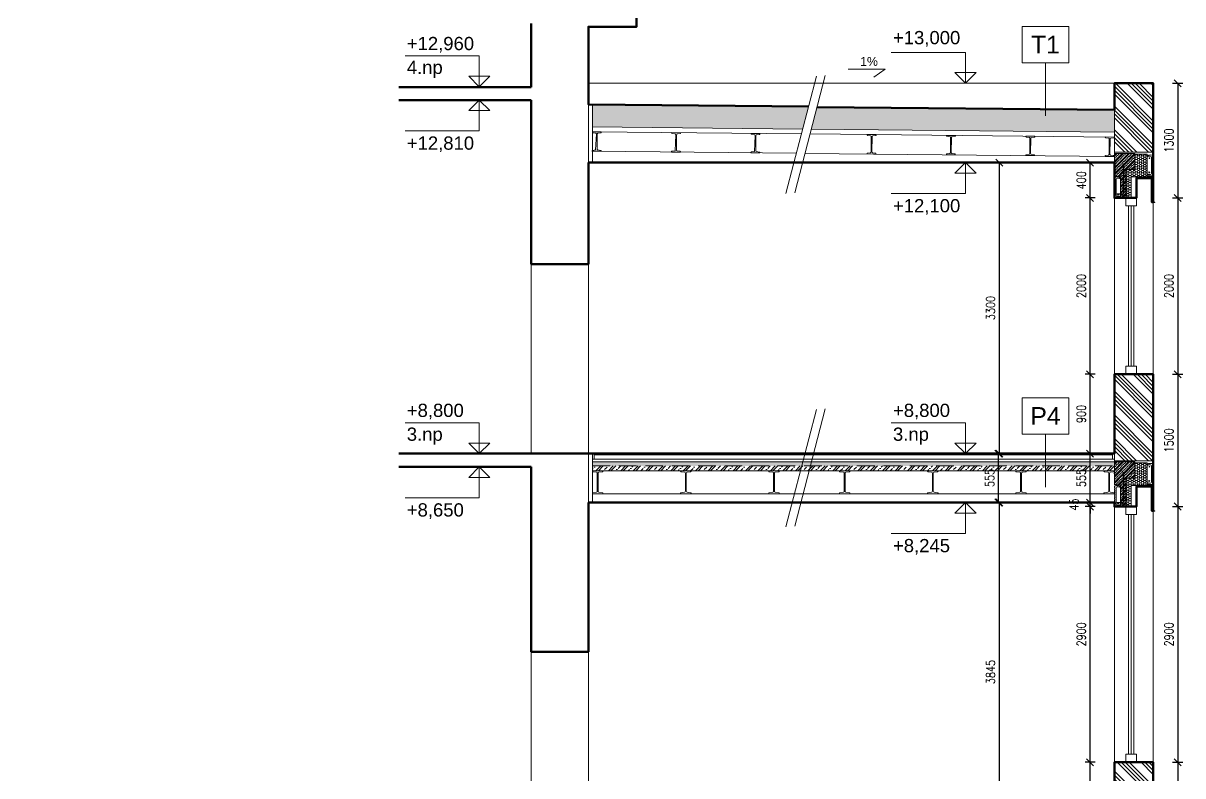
# Model space of a CAD drawing. Header units: millimetres. Extents: x 89194 to 559352, y -753138 to -204019.
# Drawn here: x 180196 to 193348, y -693297 to -684762 of the extents above; entities that cross this region are included whole.
import ezdxf

# ---------------------------------------------------------------- set-up
doc = ezdxf.new("R2010")
doc.units = ezdxf.units.MM
doc.header["$LTSCALE"] = 400
doc.header["$PDMODE"] = 3
doc.linetypes.add('DASHED', pattern=[0.75, 0.5, -0.25])
for name, color, linetype, lineweight in [('RG_koty', 7, 'Continuous', 9), ('RG_Koty_vyskove', 7, 'Continuous', 5), ('RG_koty_výškové', 7, 'Continuous', 9), ('RG_okna', 3, 'Continuous', 9), ('RG_pohled', 200, 'Continuous', 9), ('RG_rozhraní mater', 51, 'Continuous', 9), ('RG_skladby konstrukcí', 5, 'Continuous', 9), ('RG_výrobky zámečník', 6, 'Continuous', 9), ('RG_zdivo nové', 1, 'Continuous', 50), ('RG_zdivo stavajici', 30, 'Continuous', 50), ('RG_čárkovaně', 40, 'DASHED', 9), ('RG_šrafy', 253, 'Continuous', 9)]:
    doc.layers.add(name, color=color, linetype=linetype, lineweight=lineweight)
doc.styles.add('ARIAL', font='Arial.ttf')
doc.styles.add('Arial 100', font='Arial.ttf', dxfattribs={"height": 100})
doc.styles.add('Arial 200', font='Arial.ttf', dxfattribs={"height": 200})
doc.styles.add('Koty', font='romans.shx', dxfattribs={"width": 0.8})
doc.dimstyles.new('RG_50_vnitřní', dxfattribs={"dimscale": 50, "dimtxt": 2, "dimasz": 1.6, "dimexe": 1.15, "dimexo": 0, "dimgap": 1, "dimtad": 1, "dimdec": 0, "dimrnd": 5, "dimzin": 0, "dimdsep": 46, "dimtxsty": 'Koty', "dimblk1": 'OBLIQUE', "dimblk2": 'OBLIQUE', "dimsah": 1, "dimcen": 0.09, "dimclrd": 256, "dimclre": 256, "dimclrt": 2, "dimazin": 0, "dimtfac": 1, "dimtdec": 0, "dimtmove": 2, "dimatfit": 3, "dimfxl": 1.15, "dimfxlon": 1, "dimtolj": 1, "dimtzin": 0, "dimarcsym": 0})
pattern_1 = [(45, (0, 0), (-35.355339, 35.355339), []), (45, (14.14, 0), (-35.355339, 35.355339), []), (45, (42.426, 0), (-21.2132034, 49.4974747), [20, -10, 0, -10])]

# ---------------------------------------------------------------- blocks, each defined once
blk = doc.blocks.new('Překlad Porotherm KP Vario - B - nové 2')
at = {"layer": 'RG_rozhraní mater'}
for p, q in [((71, 386), (65, 386)), ((65, 386), (65, 53)), ((71, 386), (71, 53)), ((-35, 229.9), (-35, 213.8)), ((-35, 213.8), (-31, 211.8)), ((-31, 201.2), (-35, 199.2)), ((-35, 199.2), (-35, 188.8)), ((-35, 188.8), (-31, 186.8)), ((-31, 176.2), (-35, 174.2)), ((-35, 174.2), (-35, 163.8)), ((-35, 163.8), (-31, 161.8)), ((-31, 151.2), (-35, 149.2)), ((-35, 149.2), (-35, 138.8)), ((-35, 138.8), (-31, 136.8)), ((-31, 211.8), (-31, 201.2)), ((-31, 186.8), (-31, 176.2)), ((-31, 161.8), (-31, 151.2)), ((-31, 136.8), (-31, 126.2)), ((-14.7, 173.5), (-14.7, 212)), ((-14.7, 119), (-14.7, 167.5)), ((-3, 222), (-4.7, 222)), ((3, 222), (13.5, 222)), ((19.5, 222), (23.5, 222)), ((23.5, 222), (27.5, 218)), ((27.5, 218), (32, 218)), ((32, 218), (35, 221)), ((35, 221), (35, 229.9)), ((35, 223), (35, 17)), ((-31, 126.2), (-35, 124.2)), ((-35, 124.2), (-35, 113.8)), ((-35, 113.8), (-31, 111.8)), ((-31, 101.2), (-35, 99.2)), ((-35, 99.2), (-35, 88.8)), ((-35, 88.8), (-31, 86.8)), ((-31, 76.2), (-35, 74.2)), ((-35, 74.2), (-35, 63.8)), ((-35, 63.8), (-31, 61.8)), ((-31, 51.2), (-35, 49.2)), ((-35, 49.2), (-35, 38.8)), ((-35, 38.8), (-31, 36.8)), ((-31, 26.2), (-35, 24.2)), ((-35, 24.2), (-35, 3)), ((-35, 3), (-32, 0)), ((-32, 0), (32, 0)), ((-31, 111.8), (-31, 101.2)), ((-31, 86.8), (-31, 76.2)), ((-31, 61.8), (-31, 51.2)), ((-31, 36.8), (-31, 26.2)), ((-14.7, 70.5), (-14.7, 119)), ((-14.7, 26), (-14.7, 64.5)), ((-5, 47), (-5, 41)), ((59, 47), (-5, 47)), ((59, 41), (-5, 41)), ((-3, 16), (-4.7, 16)), ((13.5, 16), (3, 16)), ((23.5, 16), (19.5, 16)), ((27.5, 20), (23.5, 16)), ((32, 20), (27.5, 20)), ((35, 17), (32, 20)), ((32, 0), (35, 3)), ((35, 3), (35, 17))]:
    blk.add_line(p, q, dxfattribs=at)
for centre, radius in [((74, 377), 3), ((7, 35), 6), ((55, 35), 6)]:
    blk.add_circle(centre, radius, dxfattribs=at)
for centre, radius, start, end in [((0, 158), 80, 64.05552, 115.94448), ((-14.7, 170.5), 3, 90, 270), ((-4.7, 212), 10, 90, 180), ((0, 222), 3, 0, 180), ((16.5, 222), 3, 0, 180), ((-14.7, 67.5), 3, 90, 270), ((-4.7, 26), 10, 180, 270), ((0, 16), 3, 180, 0), ((16.5, 16), 3, 180, 0), ((59, 53), 6, 270, 0), ((59, 53), 12, 270, 0)]:
    blk.add_arc(centre, radius, start, end, dxfattribs=at)
blk = doc.blocks.new('Překlad Porotherm KP 7')
at = {"layer": 'RG_rozhraní mater'}
for p, q in [((-35, 229.9), (-35, 213.8)), ((-35, 213.8), (-31, 211.8)), ((-31, 201.2), (-35, 199.2)), ((-35, 199.2), (-35, 188.8)), ((-35, 188.8), (-31, 186.8)), ((-31, 176.2), (-35, 174.2)), ((-35, 174.2), (-35, 163.8)), ((-35, 163.8), (-31, 161.8)), ((-31, 151.2), (-35, 149.2)), ((-35, 149.2), (-35, 138.8)), ((-35, 138.8), (-31, 136.8)), ((-31, 211.8), (-31, 201.2)), ((-31, 186.8), (-31, 176.2)), ((-31, 161.8), (-31, 151.2)), ((-31, 136.8), (-31, 126.2)), ((-14.7, 173.5), (-14.7, 212)), ((-14.7, 119), (-14.7, 167.5)), ((-3, 222), (-4.7, 222)), ((3, 222), (13.5, 222)), ((19.5, 222), (23.5, 222)), ((23.5, 222), (27.5, 218)), ((27.5, 218), (32, 218)), ((32, 218), (35, 221)), ((35, 221), (35, 229.9)), ((35, 223), (35, 17)), ((-31, 126.2), (-35, 124.2)), ((-35, 124.2), (-35, 113.8)), ((-35, 113.8), (-31, 111.8)), ((-31, 101.2), (-35, 99.2)), ((-35, 99.2), (-35, 88.8)), ((-35, 88.8), (-31, 86.8)), ((-31, 76.2), (-35, 74.2)), ((-35, 74.2), (-35, 63.8)), ((-35, 63.8), (-31, 61.8)), ((-31, 51.2), (-35, 49.2)), ((-35, 49.2), (-35, 38.8)), ((-35, 38.8), (-31, 36.8)), ((-31, 26.2), (-35, 24.2)), ((-35, 24.2), (-35, 3)), ((-35, 3), (-32, 0)), ((-32, 0), (32, 0)), ((-31, 111.8), (-31, 101.2)), ((-31, 86.8), (-31, 76.2)), ((-31, 61.8), (-31, 51.2)), ((-31, 36.8), (-31, 26.2)), ((-14.7, 70.5), (-14.7, 119)), ((-14.7, 26), (-14.7, 64.5)), ((-3, 16), (-4.7, 16)), ((13.5, 16), (3, 16)), ((23.5, 16), (19.5, 16)), ((27.5, 20), (23.5, 16)), ((32, 20), (27.5, 20)), ((35, 17), (32, 20)), ((32, 0), (35, 3)), ((35, 3), (35, 17))]:
    blk.add_line(p, q, dxfattribs=at)
for centre, radius in [((8.3, 201), 4), ((9.3, 39), 5)]:
    blk.add_circle(centre, radius, dxfattribs=at)
for centre, radius, start, end in [((0, 158), 80, 64.05552, 115.94448), ((-14.7, 170.5), 3, 90, 270), ((-4.7, 212), 10, 90, 180), ((0, 222), 3, 0, 180), ((16.5, 222), 3, 0, 180), ((-14.7, 67.5), 3, 90, 270), ((-4.7, 26), 10, 180, 270), ((0, 16), 3, 180, 0), ((16.5, 16), 3, 180, 0)]:
    blk.add_arc(centre, radius, start, end, dxfattribs=at)
blk = doc.blocks.new('PTH schránka Vario UNI (290)')
at = {"layer": 'RG_rozhraní mater'}
h = blk.add_hatch(color=256, dxfattribs=at)
h.dxf.hatch_style = 1
h.paths.add_polyline_path([(-232, -50), (-232, -33, 1), (-234, -33), (-234, -50), (-250, -50), (-250, -38), (-252, -33, 1), (-254, -34), (-252, -39), (-252, -50), (-266, -50, 1), (-266, -52), (-234, -52, 0.414214)])
for p, q in [((-250, 240), (-20, 240)), ((-20, 240), (-250, 240)), ((-250, 240), (-250, -50)), ((-235, -50), (-235, 225)), ((-235, 225), (-60, 225)), ((-60, 15), (-60, 225)), ((-20, 240), (0, 240)), ((0, 240), (0, 15)), ((-60, 15), (-60, 0)), ((-60, 0), (0, 0)), ((0, 0), (0, 15)), ((-250, -50), (-235, -50))]:
    blk.add_line(p, q, dxfattribs=at)
blk.add_lwpolyline([(-250, -38), (-252, -33, 1), (-254, -34), (-252, -39), (-252, -50), (-266, -50, 1), (-266, -52), (-234, -52, 0.414214), (-232, -50), (-232, -33, 1), (-234, -33), (-234, -50), (-250, -50)], format="xyb", close=True, dxfattribs=at)
blk = doc.blocks.new('_Oblique')
at = {"color": 0, "linetype": 'ByBlock', "lineweight": -2}
blk.add_line((-0.5, -0.5), (0.5, 0.5), dxfattribs=at)
blk = doc.blocks.new('*D175')
at = {"layer": 'Defpoints', "color": 0, "transparency": 16777216}
for p in [(192297, -693143), (192572, -693143), (192572, -694043)]:
    blk.add_point(p, dxfattribs=at)
at = {"layer": 'RG_koty', "lineweight": -2, "transparency": 16777216}
for p, q in [((192355, -693143), (192240, -693143)), ((192297, -694043), (192297, -693143)), ((192355, -694043), (192240, -694043))]:
    blk.add_line(p, q, dxfattribs=at)
at = {"layer": 'RG_koty', "lineweight": -2, "transparency": 16777216, "xscale": 80, "yscale": 80, "zscale": 80}
for p, rotation in [((192297, -693143), 90), ((192297, -694043), 270)]:
    blk.add_blockref('_Oblique', p, dxfattribs=dict(at, rotation=rotation))
at = {"layer": 'RG_koty', "color": 2, "transparency": 16777216, "insert": (192197, -693593), "char_height": 100, "attachment_point": 5, "rotation": 90, "style": 'Koty'}
blk.add_mtext('\\A1;900', dxfattribs=at)
blk = doc.blocks.new('*D176')
at = {"layer": 'Defpoints', "color": 0, "transparency": 16777216}
for p in [(192297, -690243), (192572, -690243), (192572, -693143)]:
    blk.add_point(p, dxfattribs=at)
at = {"layer": 'RG_koty', "lineweight": -2, "transparency": 16777216}
for p, q in [((192355, -690243), (192240, -690243)), ((192297, -693143), (192297, -690243)), ((192355, -693143), (192240, -693143))]:
    blk.add_line(p, q, dxfattribs=at)
at = {"layer": 'RG_koty', "lineweight": -2, "transparency": 16777216, "xscale": 80, "yscale": 80, "zscale": 80}
for p, rotation in [((192297, -690243), 90), ((192297, -693143), 270)]:
    blk.add_blockref('_Oblique', p, dxfattribs=dict(at, rotation=rotation))
at = {"layer": 'RG_koty', "color": 2, "transparency": 16777216, "insert": (192197, -691693), "char_height": 100, "attachment_point": 5, "rotation": 90, "style": 'Koty'}
blk.add_mtext('\\A1;2900', dxfattribs=at)
blk = doc.blocks.new('*D177')
at = {"layer": 'Defpoints', "color": 0, "transparency": 16777216}
for p in [(192297, -690199), (192572, -690199), (192572, -690243)]:
    blk.add_point(p, dxfattribs=at)
at = {"layer": 'RG_koty', "lineweight": -2, "transparency": 16777216}
for p, q in [((192355, -690199), (192240, -690199)), ((192297, -690199), (192297, -690119)), ((192297, -690243), (192297, -690199)), ((192355, -690243), (192240, -690243)), ((192297, -690243), (192297, -690323))]:
    blk.add_line(p, q, dxfattribs=at)
at = {"layer": 'RG_koty', "lineweight": -2, "transparency": 16777216, "xscale": 80, "yscale": 80, "zscale": 80}
for p, rotation in [((192297, -690199), 270), ((192297, -690243), 90)]:
    blk.add_blockref('_Oblique', p, dxfattribs=dict(at, rotation=rotation))
at = {"layer": 'RG_koty', "color": 2, "transparency": 16777216, "insert": (192115, -690221), "char_height": 100, "attachment_point": 5, "rotation": 90, "style": 'Koty'}
blk.add_mtext('\\A1;45', dxfattribs=at)
blk = doc.blocks.new('*D178')
at = {"layer": 'Defpoints', "color": 0, "transparency": 16777216}
for p in [(192297, -689643), (192572, -689643), (192572, -690199)]:
    blk.add_point(p, dxfattribs=at)
at = {"layer": 'RG_koty', "lineweight": -2, "transparency": 16777216}
for p, q in [((192355, -689643), (192240, -689643)), ((192297, -690199), (192297, -689643)), ((192355, -690199), (192240, -690199))]:
    blk.add_line(p, q, dxfattribs=at)
at = {"layer": 'RG_koty', "lineweight": -2, "transparency": 16777216, "xscale": 80, "yscale": 80, "zscale": 80}
for p, rotation in [((192297, -689643), 90), ((192297, -690199), 270)]:
    blk.add_blockref('_Oblique', p, dxfattribs=dict(at, rotation=rotation))
at = {"layer": 'RG_koty', "color": 2, "transparency": 16777216, "insert": (192197, -689921), "char_height": 100, "attachment_point": 5, "rotation": 90, "style": 'Koty'}
blk.add_mtext('\\A1;555', dxfattribs=at)
blk = doc.blocks.new('*D179')
at = {"layer": 'Defpoints', "color": 0, "transparency": 16777216}
for p in [(192297, -688743), (192572, -688743), (192572, -689643)]:
    blk.add_point(p, dxfattribs=at)
at = {"layer": 'RG_koty', "lineweight": -2, "transparency": 16777216}
for p, q in [((192355, -688743), (192240, -688743)), ((192297, -689643), (192297, -688743)), ((192355, -689643), (192240, -689643))]:
    blk.add_line(p, q, dxfattribs=at)
at = {"layer": 'RG_koty', "lineweight": -2, "transparency": 16777216, "xscale": 80, "yscale": 80, "zscale": 80}
for p, rotation in [((192297, -688743), 90), ((192297, -689643), 270)]:
    blk.add_blockref('_Oblique', p, dxfattribs=dict(at, rotation=rotation))
at = {"layer": 'RG_koty', "color": 2, "transparency": 16777216, "insert": (192197, -689193), "char_height": 100, "attachment_point": 5, "rotation": 90, "style": 'Koty'}
blk.add_mtext('\\A1;900', dxfattribs=at)
blk = doc.blocks.new('*D180')
at = {"layer": 'Defpoints', "color": 0, "transparency": 16777216}
for p in [(192297, -686743), (192572, -686743), (192572, -688743)]:
    blk.add_point(p, dxfattribs=at)
at = {"layer": 'RG_koty', "lineweight": -2, "transparency": 16777216}
for p, q in [((192355, -686743), (192240, -686743)), ((192297, -688743), (192297, -686743)), ((192355, -688743), (192240, -688743))]:
    blk.add_line(p, q, dxfattribs=at)
at = {"layer": 'RG_koty', "lineweight": -2, "transparency": 16777216, "xscale": 80, "yscale": 80, "zscale": 80}
for p, rotation in [((192297, -686743), 90), ((192297, -688743), 270)]:
    blk.add_blockref('_Oblique', p, dxfattribs=dict(at, rotation=rotation))
at = {"layer": 'RG_koty', "color": 2, "transparency": 16777216, "insert": (192197, -687743), "char_height": 100, "attachment_point": 5, "rotation": 90, "style": 'Koty'}
blk.add_mtext('\\A1;2000', dxfattribs=at)
blk = doc.blocks.new('*D181')
at = {"layer": 'Defpoints', "color": 0, "transparency": 16777216}
for p in [(192297, -686343), (192572, -686343), (192572, -686743)]:
    blk.add_point(p, dxfattribs=at)
at = {"layer": 'RG_koty', "lineweight": -2, "transparency": 16777216}
for p, q in [((192355, -686343), (192240, -686343)), ((192297, -686743), (192297, -686343)), ((192355, -686743), (192240, -686743))]:
    blk.add_line(p, q, dxfattribs=at)
at = {"layer": 'RG_koty', "lineweight": -2, "transparency": 16777216, "xscale": 80, "yscale": 80, "zscale": 80}
for p, rotation in [((192297, -686343), 90), ((192297, -686743), 270)]:
    blk.add_blockref('_Oblique', p, dxfattribs=dict(at, rotation=rotation))
at = {"layer": 'RG_koty', "color": 2, "transparency": 16777216, "insert": (192197, -686543), "char_height": 100, "attachment_point": 5, "rotation": 90, "style": 'Koty'}
blk.add_mtext('\\A1;400', dxfattribs=at)
blk = doc.blocks.new('*D182')
at = {"layer": 'Defpoints', "color": 0, "transparency": 16777216}
for p in [(193012, -685443), (192822, -686743), (193291, -686743)]:
    blk.add_point(p, dxfattribs=at)
at = {"layer": 'RG_koty', "lineweight": -2, "transparency": 16777216}
for p, q in [((193233, -685443), (193348, -685443)), ((193291, -685443), (193291, -686743)), ((193233, -686743), (193348, -686743))]:
    blk.add_line(p, q, dxfattribs=at)
at = {"layer": 'RG_koty', "lineweight": -2, "transparency": 16777216, "xscale": 80, "yscale": 80, "zscale": 80}
for p, rotation in [((193291, -685443), 90), ((193291, -686743), 270)]:
    blk.add_blockref('_Oblique', p, dxfattribs=dict(at, rotation=rotation))
at = {"layer": 'RG_koty', "color": 2, "transparency": 16777216, "insert": (193191, -686093), "char_height": 100, "attachment_point": 5, "rotation": 90, "style": 'Koty'}
blk.add_mtext('\\A1;1300', dxfattribs=at)
blk = doc.blocks.new('*D183')
at = {"layer": 'Defpoints', "color": 0, "transparency": 16777216}
for p in [(192822, -686743), (193012, -688743), (193291, -688743)]:
    blk.add_point(p, dxfattribs=at)
at = {"layer": 'RG_koty', "lineweight": -2, "transparency": 16777216}
for p, q in [((193233, -686743), (193348, -686743)), ((193291, -686743), (193291, -688743)), ((193233, -688743), (193348, -688743))]:
    blk.add_line(p, q, dxfattribs=at)
at = {"layer": 'RG_koty', "lineweight": -2, "transparency": 16777216, "xscale": 80, "yscale": 80, "zscale": 80}
for p, rotation in [((193291, -686743), 90), ((193291, -688743), 270)]:
    blk.add_blockref('_Oblique', p, dxfattribs=dict(at, rotation=rotation))
at = {"layer": 'RG_koty', "color": 2, "transparency": 16777216, "insert": (193191, -687743), "char_height": 100, "attachment_point": 5, "rotation": 90, "style": 'Koty'}
blk.add_mtext('\\A1;2000', dxfattribs=at)
blk = doc.blocks.new('*D184')
at = {"layer": 'Defpoints', "color": 0, "transparency": 16777216}
for p in [(193012, -688743), (192822, -690243), (193291, -690243)]:
    blk.add_point(p, dxfattribs=at)
at = {"layer": 'RG_koty', "lineweight": -2, "transparency": 16777216}
for p, q in [((193233, -688743), (193348, -688743)), ((193291, -688743), (193291, -690243)), ((193233, -690243), (193348, -690243))]:
    blk.add_line(p, q, dxfattribs=at)
at = {"layer": 'RG_koty', "lineweight": -2, "transparency": 16777216, "xscale": 80, "yscale": 80, "zscale": 80}
for p, rotation in [((193291, -688743), 90), ((193291, -690243), 270)]:
    blk.add_blockref('_Oblique', p, dxfattribs=dict(at, rotation=rotation))
at = {"layer": 'RG_koty', "color": 2, "transparency": 16777216, "insert": (193191, -689493), "char_height": 100, "attachment_point": 5, "rotation": 90, "style": 'Koty'}
blk.add_mtext('\\A1;1500', dxfattribs=at)
blk = doc.blocks.new('*D185')
at = {"layer": 'Defpoints', "color": 0, "transparency": 16777216}
for p in [(192822, -690243), (193012, -693143), (193291, -693143)]:
    blk.add_point(p, dxfattribs=at)
at = {"layer": 'RG_koty', "lineweight": -2, "transparency": 16777216}
for p, q in [((193233, -690243), (193348, -690243)), ((193291, -690243), (193291, -693143)), ((193233, -693143), (193348, -693143))]:
    blk.add_line(p, q, dxfattribs=at)
at = {"layer": 'RG_koty', "lineweight": -2, "transparency": 16777216, "xscale": 80, "yscale": 80, "zscale": 80}
for p, rotation in [((193291, -690243), 90), ((193291, -693143), 270)]:
    blk.add_blockref('_Oblique', p, dxfattribs=dict(at, rotation=rotation))
at = {"layer": 'RG_koty', "color": 2, "transparency": 16777216, "insert": (193191, -691693), "char_height": 100, "attachment_point": 5, "rotation": 90, "style": 'Koty'}
blk.add_mtext('\\A1;2900', dxfattribs=at)
blk = doc.blocks.new('*D186')
at = {"layer": 'Defpoints', "color": 0, "transparency": 16777216}
for p in [(193012, -693143), (192822, -694643), (193291, -694643)]:
    blk.add_point(p, dxfattribs=at)
at = {"layer": 'RG_koty', "lineweight": -2, "transparency": 16777216}
for p, q in [((193233, -693143), (193348, -693143)), ((193291, -693143), (193291, -694643)), ((193233, -694643), (193348, -694643))]:
    blk.add_line(p, q, dxfattribs=at)
at = {"layer": 'RG_koty', "lineweight": -2, "transparency": 16777216, "xscale": 80, "yscale": 80, "zscale": 80}
for p, rotation in [((193291, -693143), 90), ((193291, -694643), 270)]:
    blk.add_blockref('_Oblique', p, dxfattribs=dict(at, rotation=rotation))
at = {"layer": 'RG_koty', "color": 2, "transparency": 16777216, "insert": (193191, -693893), "char_height": 100, "attachment_point": 5, "rotation": 90, "style": 'Koty'}
blk.add_mtext('\\A1;1500', dxfattribs=at)
blk = doc.blocks.new('*D199')
at = {"layer": 'Defpoints', "color": 0, "transparency": 16777216}
for p in [(191258, -690198), (191268, -690198), (191268, -694043)]:
    blk.add_point(p, dxfattribs=at)
at = {"layer": 'RG_koty', "lineweight": -2, "transparency": 16777216}
for p, q in [((191258, -690198), (191325, -690198)), ((191268, -694043), (191268, -690198)), ((191268, -694043), (191325, -694043))]:
    blk.add_line(p, q, dxfattribs=at)
at = {"layer": 'RG_koty', "lineweight": -2, "transparency": 16777216, "xscale": 80, "yscale": 80, "zscale": 80}
for p, rotation in [((191268, -690198), 90), ((191268, -694043), 270)]:
    blk.add_blockref('_Oblique', p, dxfattribs=dict(at, rotation=rotation))
at = {"layer": 'RG_koty', "color": 2, "transparency": 16777216, "insert": (191168, -692121), "char_height": 100, "attachment_point": 5, "rotation": 90, "style": 'Koty'}
blk.add_mtext('\\A1;3845', dxfattribs=at)
blk = doc.blocks.new('*D200')
at = {"layer": 'Defpoints', "color": 0, "transparency": 16777216}
for p in [(191258, -689643), (191268, -689643), (191258, -690198)]:
    blk.add_point(p, dxfattribs=at)
at = {"layer": 'RG_koty', "lineweight": -2, "transparency": 16777216}
for p, q in [((191268, -689643), (191200, -689643)), ((191258, -690198), (191258, -689643)), ((191258, -690198), (191315, -690198))]:
    blk.add_line(p, q, dxfattribs=at)
at = {"layer": 'RG_koty', "lineweight": -2, "transparency": 16777216, "xscale": 80, "yscale": 80, "zscale": 80}
for p, rotation in [((191258, -689643), 90), ((191258, -690198), 270)]:
    blk.add_blockref('_Oblique', p, dxfattribs=dict(at, rotation=rotation))
at = {"layer": 'RG_koty', "color": 2, "transparency": 16777216, "insert": (191158, -689921), "char_height": 100, "attachment_point": 5, "rotation": 90, "style": 'Koty'}
blk.add_mtext('\\A1;555', dxfattribs=at)
blk = doc.blocks.new('*D201')
at = {"layer": 'Defpoints', "color": 0, "transparency": 16777216}
for p in [(191258, -686343), (191268, -686343), (191268, -689643)]:
    blk.add_point(p, dxfattribs=at)
at = {"layer": 'RG_koty', "lineweight": -2, "transparency": 16777216}
for p, q in [((191258, -686343), (191325, -686343)), ((191268, -689643), (191268, -686343)), ((191268, -689643), (191325, -689643))]:
    blk.add_line(p, q, dxfattribs=at)
at = {"layer": 'RG_koty', "lineweight": -2, "transparency": 16777216, "xscale": 80, "yscale": 80, "zscale": 80}
for p, rotation in [((191268, -686343), 90), ((191268, -689643), 270)]:
    blk.add_blockref('_Oblique', p, dxfattribs=dict(at, rotation=rotation))
at = {"layer": 'RG_koty', "color": 2, "transparency": 16777216, "insert": (191168, -687993), "char_height": 100, "attachment_point": 5, "rotation": 90, "style": 'Koty'}
blk.add_mtext('\\A1;3300', dxfattribs=at)

msp = doc.modelspace()

# ---------------------------------------------------------------- hatches: boundary and pattern name
at = {"layer": 'RG_šrafy'}
h = msp.add_hatch(dxfattribs=at)
h.set_pattern_fill('ANSI34', color=256, scale=10, angle=90)
h.set_pattern_definition([(135, (169709.04, -697996.52), (-134.7038, -134.7038), []), (135, (169709.04, -697951.62), (-134.7038, -134.7038), []), (135, (169709.04, -697906.72), (-134.7038, -134.7038), []), (135, (169709.04, -697861.82), (-134.7038, -134.7038), [])])
h.paths.add_polyline_path([(169942.4, -697838.2), (169412.4, -697838.2), (169412.4, -698243.2), (169942.4, -698243.2)])
h.paths.add_polyline_path([(193012.4, -699473.2), (192572.4, -699473.2), (192572.4, -700373.2), (193012.4, -700373.2)])
h.paths.add_polyline_path([(193012.4, -696493.2), (192572.4, -696493.2), (192572.4, -697393.2), (192572.4, -697437.2), (193012.4, -697437.2)])
h.paths.add_polyline_path([(193012.4, -693143.2), (192572.4, -693143.2), (192572.4, -694043.2), (192572.4, -694125.2), (193012.4, -694125.2)])
h.paths.add_polyline_path([(192572.4, -689643.2), (192572.4, -689725.2), (193012.4, -689725.2), (193012.4, -688743.2), (192572.4, -688743.2)])
h.paths.add_polyline_path([(192572.4, -686225.2), (193012.4, -686225.2), (193012.4, -685443.2), (192572.4, -685443.2), (192572.4, -685743.2)])
h.paths.add_polyline_path([(177072.4, -697393.2), (177072.4, -697838.2), (177512.4, -697838.2), (177512.4, -696493.2), (177072.4, -696493.2)])
h.paths.add_polyline_path([(177072.4, -694043.2), (177072.4, -694125.2), (177512.4, -694125.2), (177512.4, -693143.2), (177072.4, -693143.2)])
h.paths.add_polyline_path([(177512.4, -688743.2), (177072.4, -688743.2), (177072.4, -689643.2), (177072.4, -689725.2), (177512.4, -689725.2)])
h.paths.add_polyline_path([(177072.4, -685743.2), (177072.4, -686225.2), (177512.4, -686225.2), (177512.4, -685443.2), (177072.4, -685443.2)])
at = {"layer": 'RG_šrafy', "ltscale": 0.1}
h = msp.add_hatch(dxfattribs=at)
h.set_pattern_fill('HONEY', color=256, scale=20)
h.set_pattern_definition([(0, (-38756.65, -88521.147), (95.25, 54.9926), [63.5, -127]), (120, (-38756.65, -88521.147), (-95.2499886, 54.9926197), [63.5, -127]), (60, (-38756.65, -88521.147), (1.14e-05, 109.9852197), [-127, 63.5])])
h.paths.add_polyline_path([(189102.6, -685713.5), (186652.4, -685689), (186652.4, -685939), (189037.8, -685962.9)])
h.paths.add_polyline_path([(192572.4, -685753.2), (189197.8, -685719.5), (189134.3, -685963.8), (192572.4, -685998.2)])
h.paths.add_polyline_path([(177072.4, -685748.2), (166717.4, -685645.1), (166717.4, -685895.1), (177072.4, -685998.2)])
at = {"layer": 'RG_šrafy'}
h = msp.add_hatch(dxfattribs=at)
h.set_pattern_fill('ZELEZOBETON', color=256, scale=10)
h.set_pattern_definition([(45, (0, 3500), (-35.355339, 35.355339), []), (45, (14.14, 3500), (-35.355339, 35.355339), []), (45, (42.426, 3500), (-21.2132034, 49.4974747), [20, -10, 0, -10])])
h.paths.add_polyline_path([(192802.4, -686238.2), (192572.4, -686238.2), (192572.4, -686349.2), (192572.4, -686439.2), (192572.4, -686499.2), (192642.4, -686499.2), (192642.4, -686696.2), (192666.4, -686696.2, 0.4142136), (192672.4, -686690.2), (192672.4, -686357.2), (192678.4, -686357.2), (192678.4, -686366.2, -1), (192684.4, -686366.2, -1), (192678.4, -686366.2), (192678.4, -686690.2, -0.4142136), (192666.4, -686702.2), (192662.4, -686702.2, -0.4142136), (192668.4, -686708.2, -1), (192656.4, -686708.2, -0.4142136), (192662.4, -686702.2), (192642.4, -686702.2), (192642.4, -686740.2), (192639.4, -686743.2), (192702.4, -686743.2), (192702.4, -686423.2), (192802.4, -686423.2)])
h = msp.add_hatch(dxfattribs=at)
h.set_pattern_fill('HONEY', color=256, scale=5, style=0)
h.set_pattern_definition([(0, (192836.76, -686488.147), (23.8125, 13.74815), [15.875, -31.75]), (120, (192836.76, -686488.147), (-23.8125, 13.74815), [15.875, -31.75]), (60, (192836.76, -686488.147), (3e-06, 27.4963), [-31.75, 15.875])])
h.paths.add_polyline_path([(192702.4, -686423.2), (192802.4, -686423.2), (192802.4, -686503.2), (192702.4, -686503.2)])
h.paths.add_polyline_path([(192702.4, -686503.2), (192762.4, -686503.2), (192762.4, -686728.2), (192762.4, -686743.2), (192702.4, -686743.2)])
h.paths.add_polyline_path([(192942.4, -686503.2), (192802.4, -686503.2), (192802.4, -686249.2), (192942.4, -686249.2)])
h = msp.add_hatch(dxfattribs=at)
h.set_pattern_fill('ZELEZOBETON', color=256, scale=10)
h.set_pattern_definition(pattern_1)
h.paths.add_polyline_path([(192572.4, -689738.2), (186652.4, -689738.2), (186652.4, -689783.2), (192572.4, -689783.2)])
h = msp.add_hatch(dxfattribs=at)
h.set_pattern_fill('ZELEZOBETON', color=256, scale=20)
h.set_pattern_definition([(45, (0, 0), (-70.710678, 70.710678), []), (45, (28.28, 0), (-70.710678, 70.710678), []), (45, (84.85, 0), (-42.426407, 98.99495), [40, -20, 0, -20])])
h.paths.add_polyline_path([(192572.4, -689783.2), (186652.4, -689783.2), (186652.4, -689838.2), (192572.4, -689838.2)])
h = msp.add_hatch(dxfattribs=at)
h.set_pattern_fill('ZELEZOBETON', color=256, scale=10)
h.set_pattern_definition(pattern_1)
h.paths.add_polyline_path([(192802.4, -689738.2), (192572.4, -689738.2), (192572.4, -689849.2), (192572.4, -689939.2), (192572.4, -689999.2), (192642.4, -689999.2), (192642.4, -690196.2), (192666.4, -690196.2, 0.4142136), (192672.4, -690190.2), (192672.4, -689857.2), (192678.4, -689857.2), (192678.4, -689866.2, -1), (192684.4, -689866.2, -1), (192678.4, -689866.2), (192678.4, -690190.2, -0.4142136), (192666.4, -690202.2), (192662.4, -690202.2, -0.4142136), (192668.4, -690208.2, -1), (192656.4, -690208.2, -0.4142136), (192662.4, -690202.2), (192642.4, -690202.2), (192642.4, -690240.2), (192639.4, -690243.2), (192702.4, -690243.2), (192702.4, -689923.2), (192802.4, -689923.2)])
h = msp.add_hatch(dxfattribs=at)
h.set_pattern_fill('HONEY', color=256, scale=5, style=0)
h.set_pattern_definition([(0, (192836.76, -689988.147), (23.8125, 13.74815), [15.875, -31.75]), (120, (192836.76, -689988.147), (-23.8125, 13.74815), [15.875, -31.75]), (60, (192836.76, -689988.147), (3e-06, 27.4963), [-31.75, 15.875])])
h.paths.add_polyline_path([(192702.4, -689923.2), (192802.4, -689923.2), (192802.4, -690003.2), (192702.4, -690003.2)])
h.paths.add_polyline_path([(192702.4, -690003.2), (192762.4, -690003.2), (192762.4, -690228.2), (192762.4, -690243.2), (192702.4, -690243.2)])
h.paths.add_polyline_path([(192942.4, -690003.2), (192802.4, -690003.2), (192802.4, -689749.2), (192942.4, -689749.2)])

# ---------------------------------------------------------------- linework, layer by layer
at = {"layer": 'RG_Koty_vyskove', "transparency": 33554687, "extrusion": (0, 0, -1)}
for p, q in [((184527.1, -685133.2), (185369.2, -685133.2)), ((190041.4, -685093.2), (190883.5, -685093.2)), ((184527.1, -685983.2), (185369.2, -685983.2)), ((190041.4, -686693.2), (190883.5, -686693.2)), ((184527.1, -689293.2), (185369.2, -689293.2)), ((190041.4, -689293.2), (190883.5, -689293.2)), ((184527.1, -690143.2), (185369.2, -690143.2)), ((190041.4, -690548.2), (190883.5, -690548.2))]:
    msp.add_line(p, q, dxfattribs=at)
at = {"layer": 'RG_Koty_vyskove', "transparency": 33554687}
for p, q in [((185369.2, -685133.2), (185369.2, -685483.2)), ((190883.5, -685093.2), (190883.5, -685443.2)), ((190883.5, -685443.2), (190763.6, -685323.1, 0)), ((190763.6, -685323.1, 0), (190883.6, -685323.1, 0)), ((191003.6, -685323.1, 0), (190883.5, -685443.2)), ((190883.6, -685323.1, 0), (191003.6, -685323.1, 0)), ((185369.2, -685483.2), (185249.4, -685363.1, 0)), ((185249.4, -685363.1, 0), (185369.4, -685363.1, 0)), ((185489.4, -685363.1, 0), (185369.2, -685483.2)), ((185369.4, -685363.1, 0), (185489.4, -685363.1, 0)), ((185369.2, -685633.2), (185249.4, -685753.3, 0)), ((185369.2, -685983.2), (185369.2, -685633.2)), ((185489.4, -685753.3, 0), (185369.2, -685633.2)), ((185249.4, -685753.3, 0), (185369.4, -685753.3, 0)), ((185369.4, -685753.3, 0), (185489.4, -685753.3, 0)), ((190883.5, -686343.2), (190763.6, -686463.3, 0)), ((190883.5, -686693.2), (190883.5, -686343.2)), ((191003.6, -686463.3, 0), (190883.5, -686343.2)), ((190763.6, -686463.3, 0), (190883.6, -686463.3, 0)), ((190883.6, -686463.3, 0), (191003.6, -686463.3, 0)), ((185369.2, -689293.2), (185369.2, -689643.2)), ((190883.5, -689293.2), (190883.5, -689643.2)), ((185369.2, -689643.2), (185249.4, -689523.1, 0)), ((185249.4, -689523.1, 0), (185369.4, -689523.1, 0)), ((185489.4, -689523.1, 0), (185369.2, -689643.2)), ((185369.4, -689523.1, 0), (185489.4, -689523.1, 0)), ((190883.5, -689643.2), (190763.6, -689523.1, 0)), ((190763.6, -689523.1, 0), (190883.6, -689523.1, 0)), ((191003.6, -689523.1, 0), (190883.5, -689643.2)), ((190883.6, -689523.1, 0), (191003.6, -689523.1, 0)), ((185369.2, -689793.2), (185249.4, -689913.3, 0)), ((185369.2, -690143.2), (185369.2, -689793.2)), ((185489.4, -689913.3, 0), (185369.2, -689793.2)), ((185249.4, -689913.3, 0), (185369.4, -689913.3, 0)), ((185369.4, -689913.3, 0), (185489.4, -689913.3, 0)), ((190883.5, -690198.2), (190763.6, -690318.3, 0)), ((190883.5, -690548.2), (190883.5, -690198.2)), ((191003.6, -690318.3, 0), (190883.5, -690198.2)), ((190763.6, -690318.3, 0), (190883.6, -690318.3, 0)), ((190883.6, -690318.3, 0), (191003.6, -690318.3, 0))]:
    msp.add_line(p, q, dxfattribs=at)
for points in [[(185669.2, -685483.2), (185069.2, -685483.2)], [(191183.5, -685443.2), (190583.5, -685443.2)], [(185669.2, -685633.2), (185069.2, -685633.2)], [(191183.5, -686343.2), (190583.5, -686343.2)], [(185669.2, -689643.2), (185069.2, -689643.2)], [(191183.5, -689643.2), (190583.5, -689643.2)], [(185669.2, -689793.2), (185069.2, -689793.2)], [(191183.5, -690198.2), (190583.5, -690198.2)]]:
    msp.add_lwpolyline(points, dxfattribs=at)
at = {"layer": 'RG_koty_výškové'}
msp.add_lwpolyline([(189554, -685281.9), (189973.5, -685281.9), (189842.1, -685372.4)], dxfattribs=at)
at = {"layer": 'RG_okna'}
for points in [[(192822.4, -686743.2), (192702.4, -686743.2), (192702.4, -686833.2), (192822.4, -686833.2)], [(192822.4, -688653.2), (192702.4, -688653.2), (192702.4, -688743.2), (192822.4, -688743.2)], [(192822.4, -690243.2), (192702.4, -690243.2), (192702.4, -690333.2), (192822.4, -690333.2)], [(192822.4, -693053.2), (192702.4, -693053.2), (192702.4, -693143.2), (192822.4, -693143.2)]]:
    msp.add_lwpolyline(points, close=True, dxfattribs=at)
for points in [[(192732.4, -686833.2), (192732.4, -688653.2)], [(192762.4, -686833.2), (192762.4, -688653.2)], [(192792.4, -686833.2), (192792.4, -688653.2)], [(192732.4, -690333.2), (192732.4, -693053.2)], [(192762.4, -690333.2), (192762.4, -693053.2)], [(192792.4, -690333.2), (192792.4, -693053.2)]]:
    msp.add_lwpolyline(points, dxfattribs=at)
at = {"layer": 'RG_pohled'}
for points in [[(189292.8, -685354.4), (188946.9, -686684.7)], [(186607.4, -685443.2), (192572.4, -685443.2)], [(189193.3, -685364.7), (188847.4, -686695)], [(192572.4, -686743.2), (192572.4, -688743.2)], [(193012.4, -688743.2), (193012.4, -686743.2)], [(185957.4, -687493.2), (185957.4, -689643.2)], [(186607.4, -687493.2), (186607.4, -689643.2)], [(189193.3, -689144.7), (188847.4, -690475)], [(189292.8, -689134.4), (188946.9, -690464.7)], [(192572.4, -690243.2), (192572.4, -693143.2)], [(193012.4, -693143.2), (193012.4, -690243.2)], [(185957.4, -691893.2), (185957.4, -694043.2)], [(186607.4, -691893.2), (186607.4, -694043.2)]]:
    msp.add_lwpolyline(points, dxfattribs=at)
at = {"layer": 'RG_rozhraní mater'}
for points in [[(186607.4, -687493.2), (186607.4, -685684)], [(186652.4, -686343.2), (186652.4, -685684)], [(189102.6, -685713.5), (186652.4, -685689)], [(192572.4, -685748.2), (189199.1, -685714.5)], [(192572.3, -685753.2), (189199.1, -685719.5)], [(192572.4, -685743.2), (192572.4, -686343.2)], [(189023.5, -686017.7), (186649.3, -685994)], [(189037.8, -685962.9), (186649.9, -685939)], [(192569.9, -685998.2), (189134.3, -685963.8)], [(192569.3, -686053.2), (189120, -686018.7)], [(188966.4, -686237.2), (186647.1, -686214)], [(192567.1, -686273.2), (189063, -686238.1)], [(192572.4, -686225.2), (193012.4, -686225.2)], [(192802.4, -686238.2), (192572.4, -686238.2), (192572.4, -686349.2), (192572.4, -686439.2), (192572.4, -686439.2), (192572.4, -686499.2), (192642.4, -686499.2), (192642.4, -686740.2), (192639.4, -686743.2), (192702.4, -686743.2), (192702.4, -686423.2), (192802.4, -686423.2), (192802.4, -686238.2)], [(186607.4, -690198.2), (186607.4, -689643.2)], [(186652.4, -689643.2), (192572.4, -689643.2)], [(186652.4, -690198.2), (186652.4, -689643.2)], [(186672.4, -689658.2), (192552.4, -689658.2)], [(192572.4, -689643.2), (192572.4, -689725.2)], [(186652.4, -689708.2), (192572.4, -689708.2)], [(186652.4, -689738.2), (192572.4, -689738.2)], [(192572.4, -689725.2), (193012.4, -689725.2)], [(192802.4, -689738.2), (192572.4, -689738.2), (192572.4, -689849.2), (192572.4, -689939.2), (192572.4, -689939.2), (192572.4, -689999.2), (192642.4, -689999.2), (192642.4, -690240.2), (192639.4, -690243.2), (192702.4, -690243.2), (192702.4, -689923.2), (192802.4, -689923.2), (192802.4, -689738.2)], [(186652.4, -689838.2), (192572.4, -689838.2)], [(186652.4, -690098.2), (192572.4, -690098.2)]]:
    msp.add_lwpolyline(points, dxfattribs=at)
for points in [[(192572.4, -686225.2), (193012.4, -686225.2), (193012.4, -686263.3, 0.2303579), (192942.4, -686263.3), (192942.4, -686249.2), (192802.4, -686249.2), (192802.4, -686238.2), (192572.4, -686238.2)], [(192572.4, -689725.2), (193012.4, -689725.2), (193012.4, -689763.3, 0.2303579), (192942.4, -689763.3), (192942.4, -689749.2), (192802.4, -689749.2), (192802.4, -689738.2), (192572.4, -689738.2)]]:
    msp.add_lwpolyline(points, format="xyb", close=True, dxfattribs=at)
for points in [[(186672.4, -689708.2), (186652.4, -689708.2), (186652.4, -689643.2), (186672.4, -689643.2)], [(192572.4, -689708.2), (192552.4, -689708.2), (192552.4, -689643.2), (192572.4, -689643.2)]]:
    msp.add_lwpolyline(points, close=True, dxfattribs=at)
at = {"layer": 'RG_skladby konstrukcí'}
for points in [[(191525.1, -685210.4), (192055.1, -685210.4), (192055.1, -684800.4), (191525.1, -684800.4)], [(191526.1, -689421.5), (192056.1, -689421.5), (192056.1, -689011.5), (191526.1, -689011.5)]]:
    msp.add_lwpolyline(points, close=True, dxfattribs=at)
for points in [[(191790.1, -685210.4), (191790.1, -685812.3)], [(191791.1, -689421.5), (191791.1, -690023.3)]]:
    msp.add_lwpolyline(points, dxfattribs=at)
at = {"layer": 'RG_výrobky zámečník'}
for points in [[(186713.9, -686009.2), (186748.2, -686004.8, 0.3740358), (186752.6, -685999.9), (186752.6, -685995), (186652.4, -685994), (186652.4, -685998.9, 0.3740358), (186656.6, -686003.9), (186690.9, -686009, -0.3740358), (186698.1, -686017.4), (186689, -686199.8), (186654.6, -686204.2, 0.3740358), (186650.3, -686209.2), (186650.2, -686214), (186750.4, -686215), (186750.5, -686210.2, 0.3740358), (186746.2, -686205.2), (186712, -686200, -0.3740358), (186704.8, -686191.6), (186706.5, -686017.5, -0.3740358)], [(187613.7, -686018.2), (187648.1, -686013.8, 0.3740358), (187652.5, -686008.9), (187652.5, -686004), (187552.3, -686003), (187552.2, -686007.9, 0.3740358), (187556.5, -686012.9), (187590.8, -686018, -0.3740358), (187598, -686026.4), (187588.9, -686208.8), (187554.5, -686213.2, 0.3740358), (187550.1, -686218.2), (187550.1, -686223), (187650.3, -686224), (187650.4, -686219.2, 0.3740358), (187646.1, -686214.2), (187611.8, -686209, -0.3740358), (187604.7, -686200.6), (187606.4, -686026.5, -0.3740358)], [(188513.7, -686027.2), (188548.1, -686022.8, 0.3740358), (188552.4, -686017.9), (188552.5, -686013), (188452.3, -686012), (188452.2, -686016.9, 0.3740358), (188456.5, -686021.9), (188490.7, -686027, -0.3740358), (188497.9, -686035.4), (188488.8, -686217.8), (188454.5, -686222.2, 0.3740358), (188450.1, -686227.2), (188450.1, -686232), (188550.3, -686233), (188550.3, -686228.2, 0.3740358), (188546.1, -686223.2), (188511.8, -686218, -0.3740358), (188504.6, -686209.6), (188506.3, -686035.5, -0.3740358)], [(189830.9, -686040.4), (189865.2, -686036, 0.3740358), (189869.6, -686031), (189869.6, -686026.2), (189769.4, -686025.2), (189769.4, -686030, 0.3740358), (189773.6, -686035), (189807.9, -686040.2, -0.3740358), (189815.1, -686048.6), (189813.4, -686222.7, -0.3740358), (189806, -686231), (189771.6, -686235.4, 0.3740358), (189767.3, -686240.3), (189767.2, -686245.2), (189867.4, -686246.2), (189867.5, -686241.3, 0.3740358), (189863.2, -686236.3), (189829, -686231.2, -0.3740358), (189821.8, -686222.8), (189823.5, -686048.7, -0.3740358)], [(190730.7, -686049.4), (190765.1, -686045, 0.3740358), (190769.5, -686040), (190769.5, -686035.2), (190669.3, -686034.2), (190669.2, -686039, 0.3740358), (190673.5, -686044), (190707.8, -686049.2, -0.3740358), (190715, -686057.6), (190713.2, -686231.7, -0.3740358), (190705.9, -686240), (190671.5, -686244.4, 0.3740358), (190667.1, -686249.3), (190667.1, -686254.2), (190767.3, -686255.2), (190767.4, -686250.3, 0.3740358), (190763.1, -686245.3), (190728.8, -686240.2, -0.3740358), (190721.6, -686231.8), (190723.4, -686057.7, -0.3740358)], [(191630.7, -686058.4), (191665.1, -686054, 0.3740358), (191669.4, -686049), (191669.5, -686044.2), (191569.2, -686043.2), (191569.2, -686048, 0.3740358), (191573.5, -686053), (191607.7, -686058.2, -0.3740358), (191614.9, -686066.6), (191613.2, -686240.7, -0.3740358), (191605.8, -686249), (191571.5, -686253.4, 0.3740358), (191567.1, -686258.3), (191567, -686263.2), (191667.3, -686264.2), (191667.3, -686259.3, 0.3740358), (191663, -686254.3), (191628.8, -686249.2, -0.3740358), (191621.6, -686240.8), (191623.3, -686066.7, -0.3740358)], [(192530.6, -686067.4), (192564.9, -686063, 0.3740358), (192569.3, -686058), (192569.3, -686053.2), (192469.1, -686052.2), (192469.1, -686057, 0.3740358), (192473.3, -686062), (192507.6, -686067.2, -0.3740358), (192514.8, -686075.6), (192513, -686249.7, -0.3740358), (192505.7, -686258), (192471.3, -686262.4, 0.3740358), (192467, -686267.3), (192466.9, -686272.2), (192567.1, -686273.2), (192567.2, -686268.3, 0.3740358), (192562.9, -686263.3), (192528.6, -686258.2, -0.3740358), (192521.5, -686249.8), (192523.2, -686075.7, -0.3740358)], [(186725.2, -689855.5), (186765.8, -689849.8, 0.3740358), (186770.9, -689843.9), (186770.9, -689838.2), (186652.4, -689838.2), (186652.4, -689843.9, 0.3740358), (186657.5, -689849.8), (186698.1, -689855.5, -0.3740358), (186706.7, -689865.3), (186706.7, -690071.1, -0.3740358), (186698.1, -690080.9), (186657.5, -690086.6, 0.3740358), (186652.4, -690092.5), (186652.4, -690098.2), (186770.9, -690098.2), (186770.9, -690092.5, 0.3740358), (186765.8, -690086.6), (186725.2, -690080.9, -0.3740358), (186716.6, -690071.1), (186716.6, -689865.3, -0.3740358)], [(187725.2, -689855.5), (187765.8, -689849.8, 0.3740358), (187770.9, -689843.9), (187770.9, -689838.2), (187652.4, -689838.2), (187652.4, -689843.9, 0.3740358), (187657.5, -689849.8), (187698.1, -689855.5, -0.3740358), (187706.7, -689865.3), (187706.7, -690071.1, -0.3740358), (187698.1, -690080.9), (187657.5, -690086.6, 0.3740358), (187652.4, -690092.5), (187652.4, -690098.2), (187770.9, -690098.2), (187770.9, -690092.5, 0.3740358), (187765.8, -690086.6), (187725.2, -690080.9, -0.3740358), (187716.6, -690071.1), (187716.6, -689865.3, -0.3740358)], [(188725.2, -689855.5), (188765.8, -689849.8, 0.3740358), (188770.9, -689843.9), (188770.9, -689838.2), (188652.4, -689838.2), (188652.4, -689843.9, 0.3740358), (188657.5, -689849.8), (188698.1, -689855.5, -0.3740358), (188706.7, -689865.3), (188706.7, -690071.1, -0.3740358), (188698.1, -690080.9), (188657.5, -690086.6, 0.3740358), (188652.4, -690092.5), (188652.4, -690098.2), (188770.9, -690098.2), (188770.9, -690092.5, 0.3740358), (188765.8, -690086.6), (188725.2, -690080.9, -0.3740358), (188716.6, -690071.1), (188716.6, -689865.3, -0.3740358)], [(189526.8, -689855.5), (189567.3, -689849.8, 0.3740358), (189572.4, -689843.9), (189572.4, -689838.2), (189454, -689838.2), (189454, -689843.9, 0.3740358), (189459.1, -689849.8), (189499.6, -689855.5, -0.3740358), (189508.2, -689865.3), (189508.2, -690071.1, -0.3740358), (189499.6, -690080.9), (189459.1, -690086.6, 0.3740358), (189454, -690092.5), (189454, -690098.2), (189572.4, -690098.2), (189572.4, -690092.5, 0.3740358), (189567.3, -690086.6), (189526.8, -690080.9, -0.3740358), (189518.2, -690071.1), (189518.2, -689865.3, -0.3740358)], [(190526.8, -689855.5), (190567.3, -689849.8, 0.3740358), (190572.4, -689843.9), (190572.4, -689838.2), (190454, -689838.2), (190454, -689843.9, 0.3740358), (190459.1, -689849.8), (190499.6, -689855.5, -0.3740358), (190508.2, -689865.3), (190508.2, -690071.1, -0.3740358), (190499.6, -690080.9), (190459.1, -690086.6, 0.3740358), (190454, -690092.5), (190454, -690098.2), (190572.4, -690098.2), (190572.4, -690092.5, 0.3740358), (190567.3, -690086.6), (190526.8, -690080.9, -0.3740358), (190518.2, -690071.1), (190518.2, -689865.3, -0.3740358)], [(191526.8, -689855.5), (191567.3, -689849.8, 0.3740358), (191572.4, -689843.9), (191572.4, -689838.2), (191454, -689838.2), (191454, -689843.9, 0.3740358), (191459.1, -689849.8), (191499.6, -689855.5, -0.3740358), (191508.2, -689865.3), (191508.2, -690071.1, -0.3740358), (191499.6, -690080.9), (191459.1, -690086.6, 0.3740358), (191454, -690092.5), (191454, -690098.2), (191572.4, -690098.2), (191572.4, -690092.5, 0.3740358), (191567.3, -690086.6), (191526.8, -690080.9, -0.3740358), (191518.2, -690071.1), (191518.2, -689865.3, -0.3740358)], [(192526.8, -689855.5), (192567.3, -689849.8, 0.3740358), (192572.4, -689843.9), (192572.4, -689838.2), (192454, -689838.2), (192454, -689843.9, 0.3740358), (192459.1, -689849.8), (192499.6, -689855.5, -0.3740358), (192508.2, -689865.3), (192508.2, -690071.1, -0.3740358), (192499.6, -690080.9), (192459.1, -690086.6, 0.3740358), (192454, -690092.5), (192454, -690098.2), (192572.4, -690098.2), (192572.4, -690092.5, 0.3740358), (192567.3, -690086.6), (192526.8, -690080.9, -0.3740358), (192518.2, -690071.1), (192518.2, -689865.3, -0.3740358)]]:
    msp.add_lwpolyline(points, format="xyb", close=True, dxfattribs=at)
at = {"layer": 'RG_zdivo nové'}
for points in [[(186607.4, -686343.2), (192572.4, -686343.2), (192572.4, -686343.2), (192572.4, -686743.2), (192822.4, -686743.2), (192822.4, -686518.2), (192997.4, -686518.2), (192997.4, -686793.2), (193012.4, -686793.2), (193012.4, -685443.2), (192572.4, -685443.2), (192572.4, -685743.2)], [(189103.9, -685708.5), (186607.4, -685683.6), (186607.4, -685443.2)], [(189199.1, -685714.5), (192572.4, -685743.2)], [(186607.4, -687493.2), (186607.4, -686343.2)], [(185957.4, -687493.2), (186607.4, -687493.2)], [(186607.4, -690198.2), (192572.4, -690198.2), (192572.4, -690243.2), (192822.4, -690243.2), (192822.4, -690018.2), (192997.4, -690018.2), (192997.4, -690293.2), (193012.4, -690293.2), (193012.4, -688743.2), (192572.4, -688743.2), (192572.4, -689643.2), (186652.4, -689643.2)], [(185957.4, -689643.2), (186652.4, -689643.2)], [(186607.4, -691893.2), (186607.4, -690198.2)], [(185957.4, -691893.2), (186607.4, -691893.2)], [(186607.4, -694543.2), (192572.4, -694543.2), (192572.4, -694643.2), (193012.4, -694643.2), (193012.4, -693143.2), (192572.4, -693143.2), (192572.4, -694043.2), (186652.4, -694043.2)]]:
    msp.add_lwpolyline(points, dxfattribs=at)
at = {"layer": 'RG_zdivo stavajici'}
for p, q in [((185957.4, -685488.2), (184457.4, -685488.2)), ((185957.4, -685633.2), (184457.4, -685633.2)), ((185957.4, -689643.2), (184457.4, -689643.2)), ((185957.4, -689793.2), (184457.4, -689793.2))]:
    msp.add_line(p, q, dxfattribs=at)
for points in [[(186607.4, -685443.2), (186607.4, -684803.2), (187152.4, -684803.2), (187152.4, -684413.2), (186652.4, -684413.2)], [(185957.4, -685488.2), (185957.4, -684767)], [(185957.4, -687493.2), (185957.4, -685633.2)], [(185957.4, -691893.2), (185957.4, -689793.2)]]:
    msp.add_lwpolyline(points, dxfattribs=at)
at = {"layer": 'RG_čárkovaně'}
msp.add_lwpolyline([(186652.4, -689783.2), (192572.4, -689783.2)], dxfattribs=at)

# ---------------------------------------------------------------- block references
at = {"layer": 'RG_rozhraní mater', "xscale": -1}
for name, p in [('Překlad Porotherm KP 7', (192977.4, -686493.2)), ('PTH schránka Vario UNI (290)', (192762.4, -686743.2)), ('Překlad Porotherm KP 7', (192977.4, -689993.2)), ('PTH schránka Vario UNI (290)', (192762.4, -690243.2))]:
    msp.add_blockref(name, p, dxfattribs=at)
at = {"layer": 'RG_rozhraní mater'}
for p in [(192607.4, -686743.2), (192607.4, -690243.2)]:
    msp.add_blockref('Překlad Porotherm KP Vario - B - nové 2', p, dxfattribs=at)

# ---------------------------------------------------------------- texts
at = {"layer": 'RG_Koty_vyskove', "transparency": 33554687, "style": 'ARIAL'}
for s, p in [('+12,960', (184546.9, -685067.7)), ('+13,000', (190061.2, -685000.6)), ('4.np', (184546.9, -685338.1)), ('+12,810', (184546.9, -686196.8)), ('+12,100', (190061.2, -686906.8)), ('+8,800', (184546.9, -689227.7)), ('+8,800', (190061.2, -689227.7)), ('3.np', (184546.9, -689498.1)), ('3.np', (190061.2, -689498.1)), ('+8,650', (184546.9, -690356.8)), ('+8,245', (190061.2, -690761.8))]:
    msp.add_text(s, height=150, dxfattribs=at).set_placement(p)
at = {"layer": 'RG_koty_výškové', "insert": (189789.1, -685196.4), "char_height": 100, "width": 1137.499, "attachment_point": 5, "style": 'Arial 100'}
msp.add_mtext('1%', dxfattribs=at)
at = {"layer": 'RG_skladby konstrukcí', "char_height": 200, "width": 530, "attachment_point": 5, "style": 'Arial 200'}
for s, insert in [('T1', (191790.1, -685005.4)), ('P4', (191791.1, -689216.5))]:
    msp.add_mtext(s, dxfattribs=dict(at, insert=insert))

# ---------------------------------------------------------------- dimensions: what is measured, and where the dimension line sits
at = {"layer": 'RG_koty'}
for base, p1, p2, picture, middle in [((193290.7, -686743.2), (193012.4, -685443.2), (192822.4, -686743.2), '*D182', (193190.7, -686093.2)), ((191267.5, -686343.2), (191267.5, -689643.2), (191257.6, -686343.2), '*D201', (191167.5, -687993.2)), ((192297, -686343.2), (192572.4, -686743.2), (192572.4, -686343.2), '*D181', (192197, -686543.2)), ((192297, -686743.2), (192572.4, -688743.2), (192572.4, -686743.2), '*D180', (192197, -687743.2)), ((193290.7, -688743.2), (192822.4, -686743.2), (193012.4, -688743.2), '*D183', (193190.7, -687743.2)), ((192297, -688743.2), (192572.4, -689643.2), (192572.4, -688743.2), '*D179', (192197, -689193.2)), ((193290.7, -690243.2), (193012.4, -688743.2), (192822.4, -690243.2), '*D184', (193190.7, -689493.2)), ((191257.6, -689643.2), (191257.6, -690198.2), (191267.5, -689643.2), '*D200', (191157.6, -689920.7)), ((192297, -689643.2), (192572.4, -690199.2), (192572.4, -689643.2), '*D178', (192197, -689921.2)), ((191267.5, -690198.2), (191267.5, -694043.2), (191257.6, -690198.2), '*D199', (191167.5, -692120.7)), ((192297, -690199.2), (192572.4, -690243.2), (192572.4, -690199.2), '*D177', (192114.5, -690221.2)), ((192297, -690243.2), (192572.4, -693143.2), (192572.4, -690243.2), '*D176', (192197, -691693.2)), ((193290.7, -693143.2), (192822.4, -690243.2), (193012.4, -693143.2), '*D185', (193190.7, -691693.2)), ((192297, -693143.2), (192572.4, -694043.2), (192572.4, -693143.2), '*D175', (192197, -693593.2)), ((193290.7, -694643.2), (193012.4, -693143.2), (192822.4, -694643.2), '*D186', (193190.7, -693893.2))]:
    dim = msp.add_linear_dim(base=base, p1=p1, p2=p2, angle=90, dimstyle='RG_50_vnitřní', dxfattribs=at)
    dim.commit()
    dim.dimension.update_dxf_attribs({"geometry": picture, "text_midpoint": middle})

doc.saveas('drawing.dxf')
